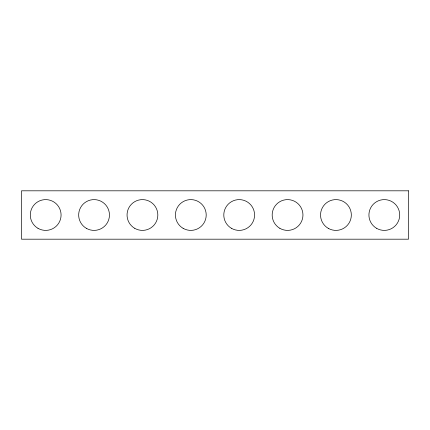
<?xml version="1.0" encoding="UTF-8"?>
<svg xmlns="http://www.w3.org/2000/svg" width="430" height="430" viewBox="0 0 430 430"><rect width="100%" height="100%" fill="white"/><g stroke="black" fill="none" stroke-linecap="round" stroke-linejoin="round"><path stroke-width="0.64" d="M408.5 190.812L21.5 190.812L21.5 239.188L408.5 239.188L408.5 190.812M37.991 228.33A15.394 15.394 0 0 0 61.081 215A15.394 15.394 0 0 0 37.991 201.67A15.394 15.394 0 0 0 37.991 228.33M86.365 228.33A15.394 15.394 0 0 0 109.456 215A15.394 15.394 0 0 0 86.365 201.67A15.394 15.394 0 0 0 86.365 228.33M134.74 228.33A15.394 15.394 0 0 0 157.831 215A15.394 15.394 0 0 0 134.74 201.67A15.394 15.394 0 0 0 134.74 228.33M183.115 228.33A15.394 15.394 0 0 0 206.206 215A15.394 15.394 0 0 0 183.115 201.67A15.394 15.394 0 0 0 183.115 228.33M231.49 228.33A15.394 15.394 0 0 0 254.581 215A15.394 15.394 0 0 0 231.49 201.67A15.394 15.394 0 0 0 231.49 228.33M279.865 228.33A15.394 15.394 0 0 0 302.957 215A15.394 15.394 0 0 0 279.865 201.67A15.394 15.394 0 0 0 279.865 228.33M328.24 228.33A15.394 15.394 0 0 0 351.332 215A15.394 15.394 0 0 0 328.24 201.67A15.394 15.394 0 0 0 328.24 228.33M376.615 228.33A15.394 15.394 0 0 0 399.706 215A15.394 15.394 0 0 0 376.615 201.67A15.394 15.394 0 0 0 376.615 228.33"/></g></svg>
